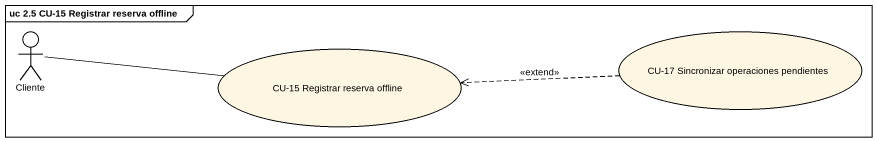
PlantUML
@startuml
mainframe uc 2.5 CU-15 Registrar reserva offline
actor Cliente
usecase "CU-17 Sincronizar operaciones pendientes" as CU_17_Sincronizar
usecase "CU-15 Registrar reserva offline" as CU_15_Registrar_reserva
Cliente -right- CU_15_Registrar_reserva
CU_17_Sincronizar .left.> CU_15_Registrar_reserva : <<extend>>
@enduml
